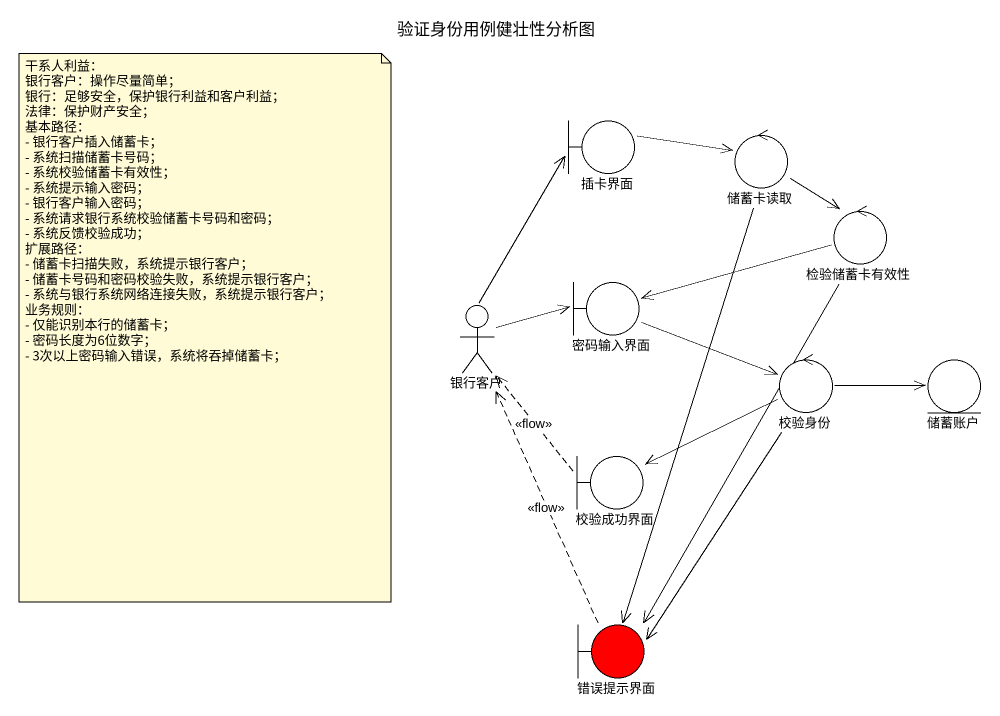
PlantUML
@startuml
title 验证身份用例健壮性分析图
boundary 插卡界面
control 储蓄卡读取
control 检验储蓄卡有效性
boundary 密码输入界面
actor 银行客户
control 校验身份
entity 储蓄账户
boundary 校验成功界面
boundary 错误提示界面 #FF0000
插卡界面 -right-> 储蓄卡读取
储蓄卡读取 --> 检验储蓄卡有效性
储蓄卡读取 --> 错误提示界面
检验储蓄卡有效性 -left-> 密码输入界面
检验储蓄卡有效性 --> 错误提示界面
密码输入界面 -right-> 校验身份
银行客户 -up-> 插卡界面
银行客户 -right-> 密码输入界面
校验身份 -right-> 储蓄账户
校验身份 -left-> 校验成功界面
校验身份 --> 错误提示界面
校验成功界面 .up.> 银行客户 : <<flow>>
错误提示界面 .up.> 银行客户 : <<flow>>
note as N1
  干系人利益：
  银行客户：操作尽量简单；
  银行：足够安全，保护银行利益和客户利益；
  法律：保护财产安全；
  基本路径：
  - 银行客户插入储蓄卡；
  - 系统扫描储蓄卡号码；
  - 系统校验储蓄卡有效性；
  - 系统提示输入密码；
  - 银行客户输入密码；
  - 系统请求银行系统校验储蓄卡号码和密码；
  - 系统反馈校验成功；
  扩展路径：
  - 储蓄卡扫描失败，系统提示银行客户；
  - 储蓄卡号码和密码校验失败，系统提示银行客户；
  - 系统与银行系统网络连接失败，系统提示银行客户；
  业务规则：
  - 仅能识别本行的储蓄卡；
  - 密码长度为6位数字；
  - 3次以上密码输入错误，系统将吞掉储蓄卡；
end note
@enduml
